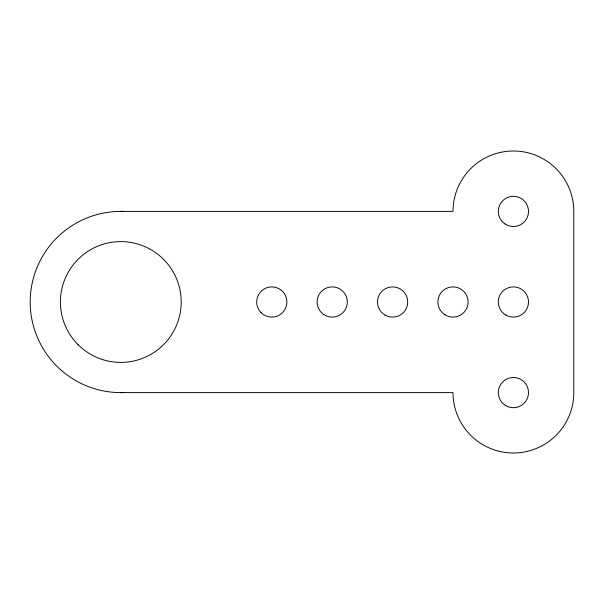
<?xml version="1.0" encoding="UTF-8"?>
<svg xmlns="http://www.w3.org/2000/svg" width="604" height="604" viewBox="0 0 604 604"><rect width="100%" height="100%" fill="white"/><g stroke="black" fill="none" stroke-linecap="round" stroke-linejoin="round"><path stroke-width="0.91" d="M120.8 211.4L453 211.4A60.4 60.4 0 0 1 513.4 151A60.4 60.4 0 0 1 573.8 211.4L573.8 392.6A60.4 60.4 0 0 1 513.4 453A60.4 60.4 0 0 1 453 392.6L120.8 392.6M123.518 392.562A90.6 90.6 0 0 1 30.2 302A90.6 90.6 0 0 1 123.518 211.438M385.05 315.077A15.1 15.1 0 0 0 407.7 302A15.1 15.1 0 0 0 385.05 288.923A15.1 15.1 0 0 0 385.05 315.077M323.767 314.525A15.1 15.1 0 0 0 347.262 303.042A15.1 15.1 0 0 0 325.571 288.433A15.1 15.1 0 0 0 323.767 314.525M505.85 315.077A15.1 15.1 0 0 0 528.5 302A15.1 15.1 0 0 0 505.85 288.923A15.1 15.1 0 0 0 505.85 315.077M78.09 344.71A60.4 60.4 0 0 0 179.139 317.636A60.4 60.4 0 0 0 105.164 243.661A60.4 60.4 0 0 0 78.09 344.71M505.035 223.971A15.1 15.1 0 0 0 528.47 212.359A15.1 15.1 0 0 0 506.696 197.87A15.1 15.1 0 0 0 505.035 223.971M505.85 405.677A15.1 15.1 0 0 0 528.5 392.6A15.1 15.1 0 0 0 505.85 379.523A15.1 15.1 0 0 0 505.85 405.677M445.125 314.88A15.1 15.1 0 0 0 468.092 302.377A15.1 15.1 0 0 0 445.782 288.735A15.1 15.1 0 0 0 445.125 314.88M261.124 312.676A15.1 15.1 0 0 0 286.387 305.911A15.1 15.1 0 0 0 267.889 287.413A15.1 15.1 0 0 0 261.124 312.676"/></g></svg>
